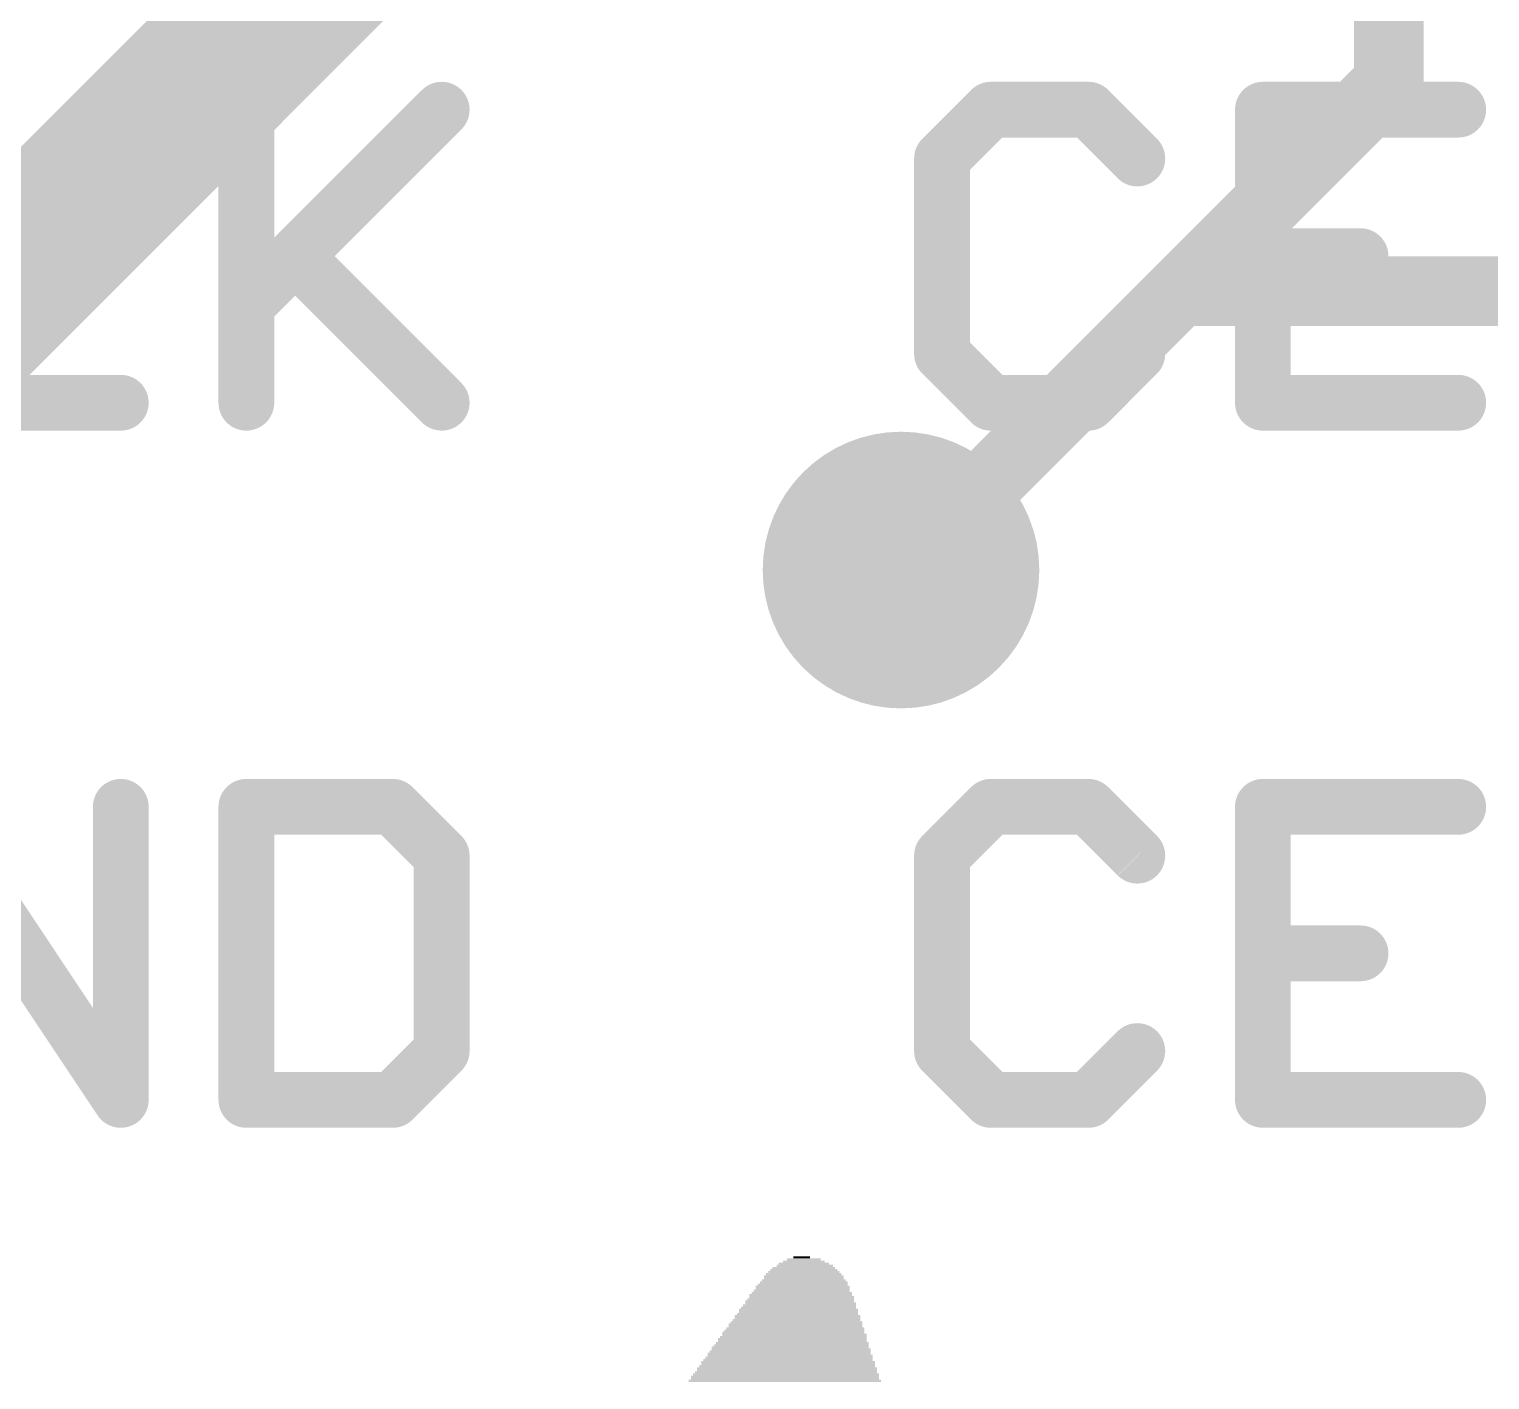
# Model space of a CAD drawing. Extents: x -20.4 to 20.4, y -21.6 to 33.
# Drawn here: x -2.41 to 2.91, y -16.67 to -11.75 of the extents above; entities that cross this region are included whole.
import ezdxf

# ---------------------------------------------------------------- set-up
doc = ezdxf.new("R2010")
doc.units = 0
for name, color, linetype in [('1', 12, 'CONTINUOUS'), ('16', 132, 'CONTINUOUS'), ('18', 110, 'CONTINUOUS'), ('21', 40, 'CONTINUOUS')]:
    doc.layers.add(name, color=color, linetype=linetype)

# ---------------------------------------------------------------- blocks, each defined once
blk = doc.blocks.new('RECT')
blk.add_solid([(-0.5, -0.5), (0.5, -0.5), (-0.5, 0.5), (0.5, 0.5)])
blk = doc.blocks.new('ROUNDV')
at = {"const_width": 0.5}
blk.add_lwpolyline([(0, -0.25, 1), (0, 0.25, 1), (0, -0.25)], format="xyb", dxfattribs=at)

msp = doc.modelspace()

# ---------------------------------------------------------------- linework, layer by layer
at = {"layer": '1'}
for points, const_width in [([(-5.08, -15.24), (0.508, -9.652)], 0.6096), ([(0.762, -13.716), (1.778, -12.7)], 0.254), ([(1.778, -12.7), (5.08, -12.7)], 0.254)]:
    msp.add_lwpolyline(points, dxfattribs=dict(at, const_width=const_width))
at = {"layer": '1', "const_width": 0.127}
for points in [[(1.778, -12.6365, 1), (1.778, -12.7635)], [(1.8229, -12.7449, 1), (1.7331, -12.6551)], [(0.7171, -13.6711, 1), (0.8069, -13.7609)]]:
    msp.add_lwpolyline(points, format="xyb", dxfattribs=at)
at = {"layer": '16', "const_width": 0.254}
for points in [[(2.54, -2.032), (2.54, -11.938)], [(2.54, -11.938), (0.762, -13.716)]]:
    msp.add_lwpolyline(points, dxfattribs=at)
at = {"layer": '16', "const_width": 0.127}
for points in [[(2.5849, -11.9829, 1), (2.4951, -11.8931)], [(2.4765, -11.938, 1), (2.6035, -11.938)], [(0.7171, -13.6711, 1), (0.8069, -13.7609)]]:
    msp.add_lwpolyline(points, format="xyb", dxfattribs=at)
at = {"layer": '21', "const_width": 0.2032}
for points in [[(-1.6236, -12.0387), (-1.6236, -13.1064)], [(-1.6236, -12.7505), (-0.9118, -12.0387)], [(1.0894, -12.0387), (0.9114, -12.2166)], [(1.4453, -12.0387), (1.0894, -12.0387)], [(1.6232, -12.2166), (1.4453, -12.0387)], [(2.7926, -12.0387), (2.0808, -12.0387)], [(2.0808, -12.0387), (2.0808, -13.1064)], [(0.9114, -12.2166), (0.9114, -12.9284)], [(-1.4457, -12.5725), (-0.9118, -13.1064)], [(2.0808, -12.5725), (2.4367, -12.5725)], [(0.9114, -12.9284), (1.0894, -13.1064)], [(1.4453, -13.1064), (1.6232, -12.9284)], [(-2.793, -13.1064), (-2.0812, -13.1064)], [(1.0894, -13.1064), (1.4453, -13.1064)], [(2.0808, -13.1064), (2.7926, -13.1064)], [(-2.793, -14.5787), (-2.0812, -15.6464)], [(-2.0812, -15.6464), (-2.0812, -14.5787)], [(-1.6236, -14.5787), (-1.6236, -15.6464)], [(-1.0897, -14.5787), (-1.6236, -14.5787)], [(-0.9118, -14.7566), (-1.0897, -14.5787)], [(1.0894, -14.5787), (0.9114, -14.7566)], [(1.4453, -14.5787), (1.0894, -14.5787)], [(1.6232, -14.7566), (1.4453, -14.5787)], [(2.7926, -14.5787), (2.0808, -14.5787)], [(2.0808, -14.5787), (2.0808, -15.6464)], [(-0.9118, -15.4685), (-0.9118, -14.7566)], [(0.9114, -14.7566), (0.9114, -15.4685)], [(2.0808, -15.1125), (2.4367, -15.1125)], [(-1.0897, -15.6464), (-0.9118, -15.4685)], [(0.9114, -15.4685), (1.0894, -15.6464)], [(1.4453, -15.6464), (1.6232, -15.4685)], [(-1.6236, -15.6464), (-1.0897, -15.6464)], [(1.0894, -15.6464), (1.4453, -15.6464)], [(2.0808, -15.6464), (2.7926, -15.6464)]]:
    msp.add_lwpolyline(points, dxfattribs=at)
at = {"layer": '21', "const_width": 0.1016}
for points in [[(-1.5728, -12.0387, 1), (-1.6744, -12.0387)], [(-0.8759, -12.0746, 1), (-0.9477, -12.0028)], [(1.0894, -11.9879, 1), (1.0894, -12.0895)], [(1.1253, -12.0746, 1), (1.0534, -12.0028)], [(1.4812, -12.0028, 1), (1.4093, -12.0746)], [(1.4453, -12.0895, 1), (1.4453, -11.9879)], [(2.0808, -11.9879, 1), (2.0808, -12.0895)], [(2.1316, -12.0387, 1), (2.03, -12.0387)], [(2.7926, -12.0895, 1), (2.7926, -11.9879)], [(0.9622, -12.2166, 1), (0.8606, -12.2166)], [(0.8755, -12.1807, 1), (0.9473, -12.2526)], [(1.5873, -12.2526, 1), (1.6591, -12.1807)], [(-1.4097, -12.5366, 1), (-1.4816, -12.6085)], [(2.0808, -12.5217, 1), (2.0808, -12.6233)], [(2.4367, -12.6233, 1), (2.4367, -12.5217)], [(-1.6595, -12.7146, 1), (-1.5877, -12.7864)], [(0.9473, -12.8925, 1), (0.8755, -12.9644)], [(1.6591, -12.9644, 1), (1.5873, -12.8925)], [(0.8606, -12.9284, 1), (0.9622, -12.9284)], [(-2.0812, -13.1572, 1), (-2.0812, -13.0556)], [(-0.9477, -13.1423, 1), (-0.8759, -13.0705)], [(1.0894, -13.0556, 1), (1.0894, -13.1572)], [(1.0534, -13.1423, 1), (1.1253, -13.0705)], [(1.4093, -13.0705, 1), (1.4812, -13.1423)], [(1.4453, -13.1572, 1), (1.4453, -13.0556)], [(2.0808, -13.0556, 1), (2.0808, -13.1572)], [(2.7926, -13.1572, 1), (2.7926, -13.0556)], [(-1.6744, -13.1064, 1), (-1.5728, -13.1064)], [(2.03, -13.1064, 1), (2.1316, -13.1064)], [(-2.0304, -14.5787, 1), (-2.132, -14.5787)], [(-1.5728, -14.5787, 1), (-1.6744, -14.5787)], [(-1.6236, -14.5279, 1), (-1.6236, -14.6295)], [(-1.0538, -14.5428, 1), (-1.1257, -14.6146)], [(-1.0897, -14.6295, 1), (-1.0897, -14.5279)], [(1.0894, -14.5279, 1), (1.0894, -14.6295)], [(1.1253, -14.6146, 1), (1.0534, -14.5428)], [(1.4812, -14.5428, 1), (1.4093, -14.6146)], [(1.4453, -14.6295, 1), (1.4453, -14.5279)], [(2.0808, -14.5279, 1), (2.0808, -14.6295)], [(2.1316, -14.5787, 1), (2.03, -14.5787)], [(2.7926, -14.6295, 1), (2.7926, -14.5279)], [(-0.861, -14.7566, 1), (-0.9626, -14.7566)], [(-0.9477, -14.7926, 1), (-0.8759, -14.7207)], [(0.9622, -14.7566, 1), (0.8606, -14.7566)], [(0.8755, -14.7207, 1), (0.9473, -14.7926)], [(1.5873, -14.7926, 1), (1.6591, -14.7207)], [(2.0808, -15.0617, 1), (2.0808, -15.1633)], [(2.4367, -15.1633, 1), (2.4367, -15.0617)], [(-0.8759, -15.5044, 1), (-0.9477, -15.4325)], [(0.9473, -15.4325, 1), (0.8755, -15.5044)], [(1.6591, -15.5044, 1), (1.5873, -15.4325)], [(-0.9626, -15.4685, 1), (-0.861, -15.4685)], [(0.8606, -15.4685, 1), (0.9622, -15.4685)], [(-2.1235, -15.6746, 1), (-2.0389, -15.6182)], [(-1.6236, -15.5956, 1), (-1.6236, -15.6972)], [(-1.1257, -15.6105, 1), (-1.0538, -15.6823)], [(-1.0897, -15.6972, 1), (-1.0897, -15.5956)], [(1.0894, -15.5956, 1), (1.0894, -15.6972)], [(1.0534, -15.6823, 1), (1.1253, -15.6105)], [(1.4093, -15.6105, 1), (1.4812, -15.6823)], [(1.4453, -15.6972, 1), (1.4453, -15.5956)], [(2.0808, -15.5956, 1), (2.0808, -15.6972)], [(2.7926, -15.6972, 1), (2.7926, -15.5956)], [(-2.132, -15.6464, 1), (-2.0304, -15.6464)], [(-1.6744, -15.6464, 1), (-1.5728, -15.6464)], [(2.03, -15.6464, 1), (2.1316, -15.6464)]]:
    msp.add_lwpolyline(points, format="xyb", dxfattribs=at)

# ---------------------------------------------------------------- block references
at = {"layer": '18', "xscale": 1.008, "yscale": 1.008}
msp.add_blockref('ROUNDV', (0.762, -13.716), dxfattribs=at)
msp.add_blockref('ROUNDV', (0.762, -13.716), dxfattribs=at)
at = {"layer": '21'}
for p, xscale, yscale in [((0.4077, -16.2357), 0.1524, 0.0076), ((0.4077, -16.228), 0.1219, 0.0077), ((0.4001, -16.2204), 0.0609, 0.0076), ((0.4077, -16.289), 0.2896, 0.0076), ((0.4077, -16.2814), 0.2743, 0.0076), ((0.4077, -16.2738), 0.2591, 0.0076), ((0.4077, -16.2661), 0.2438, 0.0077), ((0.4077, -16.2585), 0.2286, 0.0076), ((0.4115, -16.2509), 0.2058, 0.0076), ((0.4077, -16.2433), 0.1829, 0.0076), ((0.4001, -16.3423), 0.3505, 0.0077), ((0.4039, -16.3271), 0.3429, 0.0076), ((0.4039, -16.3347), 0.3429, 0.0076), ((0.4039, -16.3195), 0.3277, 0.0076), ((0.4077, -16.3119), 0.32, 0.0076), ((0.4077, -16.3042), 0.3048, 0.0077), ((0.4077, -16.2966), 0.2896, 0.0076), ((0.3925, -16.3957), 0.4115, 0.0076), ((0.3963, -16.3881), 0.4039, 0.0076), ((0.3925, -16.3804), 0.3963, 0.0077), ((0.3963, -16.3728), 0.3887, 0.0076), ((0.3963, -16.3576), 0.3733, 0.0076), ((0.4001, -16.3652), 0.381, 0.0076), ((0.4001, -16.35), 0.3657, 0.0076), ((0.381, -16.449), 0.4648, 0.0076), ((0.3848, -16.4338), 0.4572, 0.0076), ((0.3848, -16.4414), 0.4572, 0.0076), ((0.3848, -16.4262), 0.442, 0.0076), ((0.3886, -16.4109), 0.4343, 0.0076), ((0.3886, -16.4185), 0.4343, 0.0077), ((0.3886, -16.4033), 0.4191, 0.0076), ((0.3696, -16.4947), 0.5182, 0.0077), ((0.3734, -16.5024), 0.5258, 0.0076), ((0.3734, -16.4871), 0.5106, 0.0076), ((0.3772, -16.4795), 0.503, 0.0076), ((0.3772, -16.4643), 0.4876, 0.0076), ((0.3772, -16.4719), 0.4876, 0.0076), ((0.381, -16.4566), 0.48, 0.0077), ((0.3619, -16.5557), 0.5791, 0.0076), ((0.3582, -16.5481), 0.5715, 0.0076), ((0.3619, -16.5405), 0.5639, 0.0076), ((0.3658, -16.5328), 0.5563, 0.0077), ((0.3658, -16.5176), 0.541, 0.0076), ((0.3658, -16.5252), 0.541, 0.0076), ((0.3696, -16.51), 0.5334, 0.0076), ((0.3506, -16.6014), 0.6325, 0.0076), ((0.3506, -16.609), 0.6325, 0.0077), ((0.3505, -16.5938), 0.6172, 0.0076), ((0.3543, -16.5862), 0.6096, 0.0076), ((0.3543, -16.5709), 0.5943, 0.0077), ((0.3582, -16.5786), 0.6019, 0.0076), ((0.3582, -16.5633), 0.5867, 0.0076), ((0.3391, -16.6548), 0.6858, 0.0076), ((0.3391, -16.6624), 0.6858, 0.0076), ((0.3429, -16.6471), 0.6782, 0.0077), ((0.3429, -16.6395), 0.663, 0.0076), ((0.3468, -16.6243), 0.6553, 0.0076), ((0.3468, -16.6319), 0.6553, 0.0076), ((0.3468, -16.6167), 0.6401, 0.0076), ((0.3391, -16.67), 0.701, 0.0076)]:
    msp.add_blockref('RECT', p, dxfattribs=dict(at, xscale=xscale, yscale=yscale))

doc.saveas('drawing.dxf')
